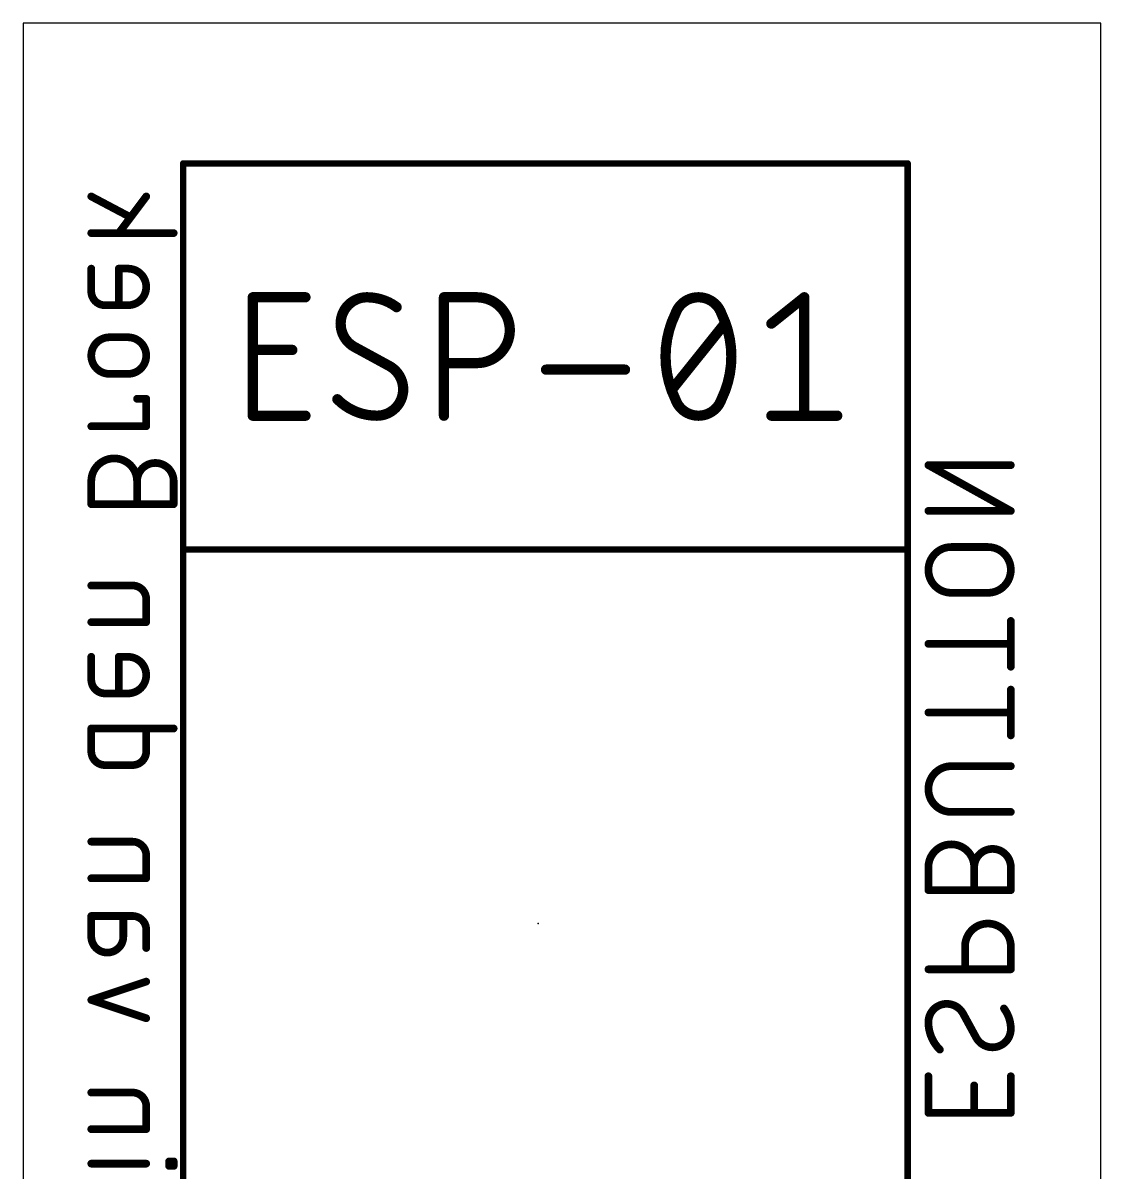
# Model space of a CAD drawing. Extents: x 0 to 21.3, y 33 to 80.
# Drawn here: x 0 to 21.26, y 57.31 to 80 of the extents above; entities that cross this region are included whole.
import ezdxf

# ---------------------------------------------------------------- set-up
doc = ezdxf.new("R2010")
doc.units = 0
for name, color, linetype in [('104', 253, 'CONTINUOUS'), ('20', 30, 'CONTINUOUS'), ('21', 253, 'CONTINUOUS'), ('23', 7, 'CONTINUOUS')]:
    doc.layers.add(name, color=color, linetype=linetype)

msp = doc.modelspace()

# ---------------------------------------------------------------- linework, layer by layer
at = {"layer": '104', "const_width": 0.1524}
for points in [[(1.3462, 76.5774), (2.1138, 76.171)], [(2.4299, 76.5774), (1.8881, 75.8549)], [(1.3462, 75.8549), (2.9718, 75.8549)], [(1.3462, 75.1537), (1.3462, 74.7022)], [(2.0687, 75.1537), (1.8881, 75.1537)], [(1.8881, 75.1537), (1.8881, 74.4312)], [(1.6171, 74.4312), (2.0687, 74.4312)], [(2.0687, 73.799), (1.7074, 73.799)], [(1.7074, 73.0765), (2.0687, 73.0765)], [(2.4299, 72.5848), (2.2493, 72.5848)], [(2.4299, 72.0429), (2.4299, 72.5848)], [(1.3462, 72.0429), (2.4299, 72.0429)], [(19.4818, 70.373), (17.8562, 71.2761)], [(17.8562, 71.2761), (19.4818, 71.2761)], [(1.3462, 70.9579), (1.3462, 70.5063)], [(2.2493, 70.5063), (2.2493, 70.9579)], [(2.9718, 70.5063), (2.9718, 70.9579)], [(1.3462, 70.5063), (2.9718, 70.5063)], [(17.8562, 70.373), (19.4818, 70.373)], [(19.0302, 69.6608), (18.3078, 69.6608)], [(2.159, 68.9012), (1.3462, 68.9012)], [(18.3078, 68.7577), (19.0302, 68.7577)], [(2.4299, 68.1787), (2.4299, 68.6303)], [(1.3462, 68.1787), (2.4299, 68.1787)], [(19.4818, 67.2988), (19.4818, 68.2019)], [(17.8562, 67.7504), (19.4818, 67.7504)], [(1.3462, 67.4944), (1.3462, 67.0429)], [(2.0687, 67.4944), (1.8881, 67.4944)], [(1.8881, 67.4944), (1.8881, 66.7719)], [(1.6171, 66.7719), (2.0687, 66.7719)], [(19.4818, 65.9441), (19.4818, 66.8472)], [(17.8562, 66.3957), (19.4818, 66.3957)], [(2.9718, 66.0803), (1.3462, 66.0803)], [(1.3462, 66.0803), (1.3462, 65.6287)], [(2.4299, 65.6287), (2.4299, 66.0803)], [(1.6171, 65.3578), (2.159, 65.3578)], [(18.3078, 65.3362), (19.4818, 65.3362)], [(19.4818, 64.4331), (18.3078, 64.4331)], [(2.159, 63.8471), (1.3462, 63.8471)], [(2.4299, 63.1247), (2.4299, 63.5762)], [(17.8562, 63.3426), (17.8562, 62.8911)], [(18.7593, 62.8911), (18.7593, 63.3426)], [(19.4818, 62.8911), (19.4818, 63.3426)], [(1.3462, 63.1247), (2.4299, 63.1247)], [(17.8562, 62.8911), (19.4818, 62.8911)], [(1.3462, 61.9745), (1.3462, 62.3809)], [(1.3462, 62.3809), (2.159, 62.3809)], [(1.9784, 62.3809), (1.9784, 61.9745)], [(2.4299, 62.11), (2.4299, 61.7487)], [(18.5787, 61.7795), (18.5787, 61.3279)], [(19.4818, 61.3279), (19.4818, 61.7795)], [(17.8562, 61.3279), (19.4818, 61.3279)], [(1.3462, 60.7244), (2.4299, 61.0856)], [(2.4299, 60.3631), (1.3462, 60.7244)], [(18.5335, 60.4662), (18.8045, 59.9695)], [(17.8562, 59.2187), (17.8562, 58.4962)], [(19.4818, 58.4962), (19.4818, 59.2187)], [(18.7593, 58.4962), (18.7593, 59.0381)], [(2.159, 58.8973), (1.3462, 58.8973)], [(2.4299, 58.1748), (2.4299, 58.6263)], [(17.8562, 58.4962), (19.4818, 58.4962)], [(1.3462, 58.1748), (2.4299, 58.1748)], [(1.3462, 57.4939), (2.4299, 57.4939)], [(2.9718, 57.5391), (2.8815, 57.5391)], [(2.8815, 57.5391), (2.8815, 57.4488)], [(2.8815, 57.4488), (2.9718, 57.4488)], [(2.9718, 57.4488), (2.9718, 57.5391)]]:
    msp.add_lwpolyline(points, dxfattribs=at)
at = {"layer": '104'}
for points, const_width in [([(1.364, 76.6111, 1), (1.3284, 76.5437)], 0.0762), ([(2.4604, 76.5545, 1), (2.3995, 76.6003)], 0.0762), ([(2.096, 76.1373, 1), (2.1317, 76.2047)], 0.0762), ([(1.3462, 75.893, 1), (1.3462, 75.8168)], 0.0762), ([(1.8576, 75.8778, 1), (1.9185, 75.8321)], 0.0762), ([(2.9718, 75.8168, 1), (2.9718, 75.893)], 0.0762), ([(1.3843, 75.1537, 1), (1.3081, 75.1537)], 0.0762), ([(1.8881, 75.1918, 1), (1.8881, 75.1156)], 0.0762), ([(1.9262, 75.1537, 1), (1.85, 75.1537)], 0.0762), ([(2.0687, 74.4312, 1), (2.0687, 75.1537)], 0.1524), ([(2.0687, 75.1918, 1), (2.0687, 75.1156)], 0.0762), ([(2.0687, 75.1156, 1), (2.0687, 75.1918)], 0.0762), ([(1.3462, 74.7022, 0.4142), (1.6171, 74.4312)], 0.1524), ([(1.3843, 74.7022, 1), (1.3081, 74.7022)], 0.0762), ([(1.3081, 74.7022, 1), (1.3843, 74.7022)], 0.0762), ([(1.6171, 74.4693, 1), (1.6171, 74.3931)], 0.0762), ([(1.6171, 74.3931, 1), (1.6171, 74.4693)], 0.0762), ([(1.85, 74.4312, 1), (1.9262, 74.4312)], 0.0762), ([(2.0687, 74.4693, 1), (2.0687, 74.3931)], 0.0762), ([(2.0687, 74.3931, 1), (2.0687, 74.4693)], 0.0762), ([(1.7074, 73.799, 1), (1.7074, 73.0765)], 0.1524), ([(1.7074, 73.8371, 1), (1.7074, 73.7609)], 0.0762), ([(1.7074, 73.7609, 1), (1.7074, 73.8371)], 0.0762), ([(2.0687, 73.0765, 1), (2.0687, 73.799)], 0.1524), ([(2.0687, 73.8371, 1), (2.0687, 73.7609)], 0.0762), ([(2.0687, 73.7609, 1), (2.0687, 73.8371)], 0.0762), ([(1.7074, 73.1146, 1), (1.7074, 73.0384)], 0.0762), ([(1.7074, 73.0384, 1), (1.7074, 73.1146)], 0.0762), ([(2.0687, 73.1146, 1), (2.0687, 73.0384)], 0.0762), ([(2.0687, 73.0384, 1), (2.0687, 73.1146)], 0.0762), ([(2.2493, 72.6229, 1), (2.2493, 72.5467)], 0.0762), ([(2.468, 72.5848, 1), (2.3918, 72.5848)], 0.0762), ([(2.4299, 72.5467, 1), (2.4299, 72.6229)], 0.0762), ([(1.3462, 72.081, 1), (1.3462, 72.0048)], 0.0762), ([(2.3918, 72.0429, 1), (2.468, 72.0429)], 0.0762), ([(2.4299, 72.0048, 1), (2.4299, 72.081)], 0.0762), ([(2.2493, 70.9579, 1), (1.3462, 70.9579)], 0.1524), ([(2.9718, 70.9579, 1), (2.2493, 70.9579)], 0.1524), ([(17.8747, 71.3094, 1), (17.8377, 71.2428)], 0.0762), ([(17.8562, 71.3142, 1), (17.8562, 71.238)], 0.0762), ([(19.4818, 71.238, 1), (19.4818, 71.3142)], 0.0762), ([(1.3843, 70.9579, 1), (1.3081, 70.9579)], 0.0762), ([(2.2874, 70.9579, 1), (2.2112, 70.9579)], 0.0762), ([(3.0099, 70.9579, 1), (2.9337, 70.9579)], 0.0762), ([(1.3081, 70.9579, 1), (1.3843, 70.9579)], 0.0762), ([(2.2112, 70.9579, 1), (2.2874, 70.9579)], 0.0762), ([(2.2112, 70.9579, 1), (2.2874, 70.9579)], 0.0762), ([(2.9337, 70.9579, 1), (3.0099, 70.9579)], 0.0762), ([(1.3462, 70.5444, 1), (1.3462, 70.4682)], 0.0762), ([(2.9718, 70.4682, 1), (2.9718, 70.5444)], 0.0762), ([(1.3081, 70.5063, 1), (1.3843, 70.5063)], 0.0762), ([(2.2112, 70.5063, 1), (2.2874, 70.5063)], 0.0762), ([(2.9337, 70.5063, 1), (3.0099, 70.5063)], 0.0762), ([(17.8562, 70.4111, 1), (17.8562, 70.3349)], 0.0762), ([(19.4633, 70.3397, 1), (19.5003, 70.4063)], 0.0762), ([(19.4818, 70.3349, 1), (19.4818, 70.4111)], 0.0762), ([(18.3078, 69.6608, 1), (18.3078, 68.7577)], 0.1524), ([(18.3078, 69.6989, 1), (18.3078, 69.6227)], 0.0762), ([(18.3078, 69.6227, 1), (18.3078, 69.6989)], 0.0762), ([(19.0302, 68.7577, 1), (19.0302, 69.6608)], 0.1524), ([(19.0302, 69.6989, 1), (19.0302, 69.6227)], 0.0762), ([(19.0302, 69.6227, 1), (19.0302, 69.6989)], 0.0762), ([(1.3462, 68.9393, 1), (1.3462, 68.8631)], 0.0762), ([(2.4299, 68.6303, 0.4142), (2.159, 68.9012)], 0.1524), ([(2.159, 68.9393, 1), (2.159, 68.8631)], 0.0762), ([(2.159, 68.8631, 1), (2.159, 68.9393)], 0.0762), ([(18.3078, 68.7958, 1), (18.3078, 68.7196)], 0.0762), ([(18.3078, 68.7196, 1), (18.3078, 68.7958)], 0.0762), ([(19.0302, 68.7958, 1), (19.0302, 68.7196)], 0.0762), ([(19.0302, 68.7196, 1), (19.0302, 68.7958)], 0.0762), ([(2.468, 68.6303, 1), (2.3918, 68.6303)], 0.0762), ([(2.3918, 68.6303, 1), (2.468, 68.6303)], 0.0762), ([(1.3462, 68.2168, 1), (1.3462, 68.1406)], 0.0762), ([(2.3918, 68.1787, 1), (2.468, 68.1787)], 0.0762), ([(2.4299, 68.1406, 1), (2.4299, 68.2168)], 0.0762), ([(19.5199, 68.2019, 1), (19.4437, 68.2019)], 0.0762), ([(17.8562, 67.7885, 1), (17.8562, 67.7123)], 0.0762), ([(19.4818, 67.7123, 1), (19.4818, 67.7885)], 0.0762), ([(1.3843, 67.4944, 1), (1.3081, 67.4944)], 0.0762), ([(1.8881, 67.5325, 1), (1.8881, 67.4563)], 0.0762), ([(1.9262, 67.4944, 1), (1.85, 67.4944)], 0.0762), ([(2.0687, 66.7719, 1), (2.0687, 67.4944)], 0.1524), ([(2.0687, 67.5325, 1), (2.0687, 67.4563)], 0.0762), ([(2.0687, 67.4563, 1), (2.0687, 67.5325)], 0.0762), ([(19.4437, 67.2988, 1), (19.5199, 67.2988)], 0.0762), ([(1.3462, 67.0429, 0.4142), (1.6171, 66.7719)], 0.1524), ([(1.3843, 67.0429, 1), (1.3081, 67.0429)], 0.0762), ([(1.3081, 67.0429, 1), (1.3843, 67.0429)], 0.0762), ([(1.6171, 66.81, 1), (1.6171, 66.7338)], 0.0762), ([(1.6171, 66.7338, 1), (1.6171, 66.81)], 0.0762), ([(1.85, 66.7719, 1), (1.9262, 66.7719)], 0.0762), ([(2.0687, 66.81, 1), (2.0687, 66.7338)], 0.0762), ([(2.0687, 66.7338, 1), (2.0687, 66.81)], 0.0762), ([(19.5199, 66.8472, 1), (19.4437, 66.8472)], 0.0762), ([(17.8562, 66.4338, 1), (17.8562, 66.3576)], 0.0762), ([(19.4818, 66.3576, 1), (19.4818, 66.4338)], 0.0762), ([(1.3462, 66.1184, 1), (1.3462, 66.0422)], 0.0762), ([(1.3843, 66.0803, 1), (1.3081, 66.0803)], 0.0762), ([(2.468, 66.0803, 1), (2.3918, 66.0803)], 0.0762), ([(2.9718, 66.0422, 1), (2.9718, 66.1184)], 0.0762), ([(19.4437, 65.9441, 1), (19.5199, 65.9441)], 0.0762), ([(1.3462, 65.6287, 0.4142), (1.6171, 65.3578)], 0.1524), ([(1.3843, 65.6287, 1), (1.3081, 65.6287)], 0.0762), ([(1.3081, 65.6287, 1), (1.3843, 65.6287)], 0.0762), ([(2.159, 65.3578, 0.4142), (2.4299, 65.6287)], 0.1524), ([(2.468, 65.6287, 1), (2.3918, 65.6287)], 0.0762), ([(2.3918, 65.6287, 1), (2.468, 65.6287)], 0.0762), ([(1.6171, 65.3959, 1), (1.6171, 65.3197)], 0.0762), ([(1.6171, 65.3197, 1), (1.6171, 65.3959)], 0.0762), ([(2.159, 65.3959, 1), (2.159, 65.3197)], 0.0762), ([(2.159, 65.3197, 1), (2.159, 65.3959)], 0.0762), ([(18.3078, 65.3362, 1), (18.3078, 64.4331)], 0.1524), ([(18.3078, 65.3743, 1), (18.3078, 65.2981)], 0.0762), ([(18.3078, 65.2981, 1), (18.3078, 65.3743)], 0.0762), ([(19.4818, 65.2981, 1), (19.4818, 65.3743)], 0.0762), ([(18.3078, 64.4712, 1), (18.3078, 64.395)], 0.0762), ([(18.3078, 64.395, 1), (18.3078, 64.4712)], 0.0762), ([(19.4818, 64.395, 1), (19.4818, 64.4712)], 0.0762), ([(1.3462, 63.8852, 1), (1.3462, 63.809)], 0.0762), ([(2.4299, 63.5762, 0.4142), (2.159, 63.8471)], 0.1524), ([(2.159, 63.8852, 1), (2.159, 63.809)], 0.0762), ([(2.159, 63.809, 1), (2.159, 63.8852)], 0.0762), ([(18.7593, 63.3426, 1), (17.8562, 63.3426)], 0.1524), ([(19.4818, 63.3426, 1), (18.7593, 63.3426)], 0.1524), ([(2.468, 63.5762, 1), (2.3918, 63.5762)], 0.0762), ([(2.3918, 63.5762, 1), (2.468, 63.5762)], 0.0762), ([(17.8943, 63.3426, 1), (17.8181, 63.3426)], 0.0762), ([(17.8181, 63.3426, 1), (17.8943, 63.3426)], 0.0762), ([(18.7974, 63.3426, 1), (18.7212, 63.3426)], 0.0762), ([(18.7212, 63.3426, 1), (18.7974, 63.3426)], 0.0762), ([(18.7212, 63.3426, 1), (18.7974, 63.3426)], 0.0762), ([(19.5199, 63.3426, 1), (19.4437, 63.3426)], 0.0762), ([(19.4437, 63.3426, 1), (19.5199, 63.3426)], 0.0762), ([(1.3462, 63.1628, 1), (1.3462, 63.0866)], 0.0762), ([(2.3918, 63.1247, 1), (2.468, 63.1247)], 0.0762), ([(2.4299, 63.0866, 1), (2.4299, 63.1628)], 0.0762), ([(17.8562, 62.9292, 1), (17.8562, 62.853)], 0.0762), ([(17.8181, 62.8911, 1), (17.8943, 62.8911)], 0.0762), ([(18.7212, 62.8911, 1), (18.7974, 62.8911)], 0.0762), ([(19.4437, 62.8911, 1), (19.5199, 62.8911)], 0.0762), ([(19.4818, 62.853, 1), (19.4818, 62.9292)], 0.0762), ([(1.3843, 62.3809, 1), (1.3081, 62.3809)], 0.0762), ([(1.3462, 62.419, 1), (1.3462, 62.3428)], 0.0762), ([(2.0165, 62.3809, 1), (1.9403, 62.3809)], 0.0762), ([(2.4299, 62.11, 0.4142), (2.159, 62.3809)], 0.1524), ([(2.159, 62.419, 1), (2.159, 62.3428)], 0.0762), ([(2.159, 62.3428, 1), (2.159, 62.419)], 0.0762), ([(2.468, 62.11, 1), (2.3918, 62.11)], 0.0762), ([(19.4818, 61.7795, 1), (18.5787, 61.7795)], 0.1524), ([(1.3462, 61.9745, 1), (1.9784, 61.9745)], 0.1524), ([(1.3843, 61.9745, 1), (1.3081, 61.9745)], 0.0762), ([(1.3081, 61.9745, 1), (1.3843, 61.9745)], 0.0762), ([(2.0165, 61.9745, 1), (1.9403, 61.9745)], 0.0762), ([(1.9403, 61.9745, 1), (2.0165, 61.9745)], 0.0762), ([(2.3918, 62.11, 1), (2.468, 62.11)], 0.0762), ([(2.3918, 61.7487, 1), (2.468, 61.7487)], 0.0762), ([(18.6168, 61.7795, 1), (18.5406, 61.7795)], 0.0762), ([(18.5406, 61.7795, 1), (18.6168, 61.7795)], 0.0762), ([(19.5199, 61.7795, 1), (19.4437, 61.7795)], 0.0762), ([(19.4437, 61.7795, 1), (19.5199, 61.7795)], 0.0762), ([(17.8562, 61.366, 1), (17.8562, 61.2898)], 0.0762), ([(18.5406, 61.3279, 1), (18.6168, 61.3279)], 0.0762), ([(19.4437, 61.3279, 1), (19.5199, 61.3279)], 0.0762), ([(19.4818, 61.2898, 1), (19.4818, 61.366)], 0.0762), ([(2.442, 61.0495, 1), (2.4179, 61.1218)], 0.0762), ([(1.3582, 60.7605, 1), (1.3342, 60.6882)], 0.0762), ([(1.3342, 60.7605, 1), (1.3582, 60.6882)], 0.0762), ([(18.2174, 60.6468, 0.4142), (17.8562, 60.2856)], 0.1524), ([(18.5335, 60.4662, 0.2656), (18.2174, 60.6468)], 0.1524), ([(18.2174, 60.6849, 1), (18.2174, 60.6087)], 0.0762), ([(18.2174, 60.6087, 1), (18.2174, 60.6849)], 0.0762), ([(19.4818, 60.1501, 0.1623), (19.3463, 60.5565)], 0.1524), ([(19.3768, 60.5794, 1), (19.3159, 60.5337)], 0.0762), ([(2.4179, 60.327, 1), (2.442, 60.3993)], 0.0762), ([(17.8562, 60.2856, 0.2), (18.082, 59.7437)], 0.1524), ([(17.8943, 60.2856, 1), (17.8181, 60.2856)], 0.0762), ([(18.567, 60.4845, 1), (18.5001, 60.448)], 0.0762), ([(18.5007, 60.4469, 1), (18.5664, 60.4855)], 0.0762), ([(17.8181, 60.2856, 1), (17.8943, 60.2856)], 0.0762), ([(19.1206, 59.7889, 0.4142), (19.4818, 60.1501)], 0.1524), ([(19.5199, 60.1501, 1), (19.4437, 60.1501)], 0.0762), ([(19.4437, 60.1501, 1), (19.5199, 60.1501)], 0.0762), ([(18.8373, 59.9888, 1), (18.7716, 59.9502)], 0.0762), ([(18.8045, 59.9695, 0.2656), (19.1206, 59.7889)], 0.1524), ([(18.771, 59.9512, 1), (18.8379, 59.9877)], 0.0762), ([(18.0551, 59.7167, 1), (18.1088, 59.7708)], 0.0762), ([(19.1206, 59.827, 1), (19.1206, 59.7508)], 0.0762), ([(19.1206, 59.7508, 1), (19.1206, 59.827)], 0.0762), ([(17.8943, 59.2187, 1), (17.8181, 59.2187)], 0.0762), ([(19.5199, 59.2187, 1), (19.4437, 59.2187)], 0.0762), ([(18.7974, 59.0381, 1), (18.7212, 59.0381)], 0.0762), ([(1.3462, 58.9354, 1), (1.3462, 58.8592)], 0.0762), ([(2.4299, 58.6263, 0.4142), (2.159, 58.8973)], 0.1524), ([(2.159, 58.9354, 1), (2.159, 58.8592)], 0.0762), ([(2.159, 58.8592, 1), (2.159, 58.9354)], 0.0762), ([(2.468, 58.6263, 1), (2.3918, 58.6263)], 0.0762), ([(2.3918, 58.6263, 1), (2.468, 58.6263)], 0.0762), ([(17.8562, 58.5343, 1), (17.8562, 58.4581)], 0.0762), ([(19.4818, 58.4581, 1), (19.4818, 58.5343)], 0.0762), ([(17.8181, 58.4962, 1), (17.8943, 58.4962)], 0.0762), ([(18.7212, 58.4962, 1), (18.7974, 58.4962)], 0.0762), ([(19.4437, 58.4962, 1), (19.5199, 58.4962)], 0.0762), ([(1.3462, 58.2129, 1), (1.3462, 58.1367)], 0.0762), ([(2.3918, 58.1748, 1), (2.468, 58.1748)], 0.0762), ([(2.4299, 58.1367, 1), (2.4299, 58.2129)], 0.0762), ([(1.3462, 57.532, 1), (1.3462, 57.4558)], 0.0762), ([(2.4299, 57.4558, 1), (2.4299, 57.532)], 0.0762), ([(2.8815, 57.5772, 1), (2.8815, 57.501)], 0.0762), ([(2.9196, 57.5391, 1), (2.8434, 57.5391)], 0.0762), ([(2.8815, 57.4869, 1), (2.8815, 57.4107)], 0.0762), ([(2.8434, 57.4488, 1), (2.9196, 57.4488)], 0.0762), ([(3.0099, 57.5391, 1), (2.9337, 57.5391)], 0.0762), ([(2.9337, 57.4488, 1), (3.0099, 57.4488)], 0.0762), ([(2.9718, 57.501, 1), (2.9718, 57.5772)], 0.0762), ([(2.9718, 57.4107, 1), (2.9718, 57.4869)], 0.0762)]:
    msp.add_lwpolyline(points, format="xyb", dxfattribs=dict(at, const_width=const_width))
at = {"layer": '20'}
for p, q in [((21.26, 80), (0, 80)), ((0, 80), (0, 33.02)), ((21.26, 33.02), (21.26, 80))]:
    msp.add_line(p, q, dxfattribs=at)
at = {"layer": '21'}
for points, const_width in [([(3.1918, 77.23, 1), (3.1282, 77.23)], 0.0635), ([(3.16, 77.2618, 1), (3.16, 77.1983)], 0.0635), ([(17.4793, 77.23, 1), (17.4158, 77.23)], 0.0635), ([(17.4475, 77.1983, 1), (17.4475, 77.2618)], 0.0635), ([(4.5824, 74.5884, 1), (4.4808, 74.5884)], 0.1016), ([(4.5316, 74.6392, 1), (4.5316, 74.5376)], 0.1016), ([(5.5702, 74.5376, 1), (5.5702, 74.6392)], 0.1016), ([(6.7837, 74.5884, 0.4142), (6.2644, 74.0691)], 0.2032), ([(7.3679, 74.3937, 0.1623), (6.7837, 74.5884)], 0.2032), ([(6.7837, 74.6392, 1), (6.7837, 74.5376)], 0.1016), ([(6.7837, 74.5376, 1), (6.7837, 74.6392)], 0.1016), ([(8.3529, 74.5884, 1), (8.2513, 74.5884)], 0.1016), ([(8.3021, 74.6392, 1), (8.3021, 74.5376)], 0.1016), ([(8.9512, 73.2902, 1), (8.9512, 74.5884)], 0.2032), ([(8.9512, 74.6392, 1), (8.9512, 74.5376)], 0.1016), ([(8.9512, 74.5376, 1), (8.9512, 74.6392)], 0.1016), ([(13.321, 74.5884, 0.3205), (12.8666, 74.2638)], 0.2032), ([(13.7754, 74.2638, 0.3205), (13.321, 74.5884)], 0.2032), ([(13.321, 74.6392, 1), (13.321, 74.5376)], 0.1016), ([(13.321, 74.5376, 1), (13.321, 74.6392)], 0.1016), ([(15.4597, 74.5884, 1), (15.3581, 74.5884)], 0.1016), ([(15.4406, 74.5487, 1), (15.3771, 74.6281)], 0.1016), ([(7.3374, 74.353, 1), (7.3983, 74.4343)], 0.1016), ([(12.8666, 74.2638, 0.1139), (12.6719, 73.42)], 0.2032), ([(12.8186, 74.2803, 1), (12.9147, 74.2474)], 0.1016), ([(12.9123, 74.2416, 1), (12.8209, 74.2861)], 0.1016), ([(13.9701, 73.42, 0.1139), (13.7754, 74.2638)], 0.2032), ([(13.821, 74.2861, 1), (13.7297, 74.2416)], 0.1016), ([(13.7273, 74.2474, 1), (13.8234, 74.2803)], 0.1016), ([(6.2644, 74.0691, 0.2656), (6.524, 73.6147)], 0.2032), ([(6.3152, 74.0691, 1), (6.2136, 74.0691)], 0.1016), ([(6.2136, 74.0691, 1), (6.3152, 74.0691)], 0.1016), ([(13.8799, 74.0374, 1), (13.8006, 74.1008)], 0.1016), ([(14.728, 74.1088, 1), (14.7915, 74.0294)], 0.1016), ([(4.5316, 73.6006, 1), (4.5316, 73.499)], 0.1016), ([(5.3105, 73.499, 1), (5.3105, 73.6006)], 0.1016), ([(6.5483, 73.6593, 1), (6.4997, 73.5701)], 0.1016), ([(6.4982, 73.571, 1), (6.5498, 73.6585)], 0.1016), ([(12.6719, 73.42, 0.1139), (12.8666, 72.5762)], 0.2032), ([(12.7227, 73.42, 1), (12.6211, 73.42)], 0.1016), ([(13.7754, 72.5762, 0.1139), (13.9701, 73.42)], 0.2032), ([(14.0209, 73.42, 1), (13.9193, 73.42)], 0.1016), ([(7.4977, 72.7709, 0.2656), (7.238, 73.2253)], 0.2032), ([(7.2638, 73.269, 1), (7.2123, 73.1815)], 0.1016), ([(7.2137, 73.1807, 1), (7.2624, 73.2699)], 0.1016), ([(8.3021, 73.341, 1), (8.3021, 73.2394)], 0.1016), ([(8.9512, 73.341, 1), (8.9512, 73.2394)], 0.1016), ([(8.9512, 73.2394, 1), (8.9512, 73.341)], 0.1016), ([(12.6211, 73.42, 1), (12.7227, 73.42)], 0.1016), ([(13.9193, 73.42, 1), (14.0209, 73.42)], 0.1016), ([(10.315, 73.2112, 1), (10.315, 73.1096)], 0.1016), ([(11.8729, 73.1096, 1), (11.8729, 73.2112)], 0.1016), ([(6.9784, 72.2516, 0.4142), (7.4977, 72.7709)], 0.2032), ([(7.5485, 72.7709, 1), (7.4469, 72.7709)], 0.1016), ([(12.762, 72.8026, 1), (12.8414, 72.7392)], 0.1016), ([(6.1995, 72.5762, 0.2), (6.9784, 72.2516)], 0.2032), ([(6.2355, 72.6119, 1), (6.1634, 72.5404)], 0.1016), ([(7.4469, 72.7709, 1), (7.5485, 72.7709)], 0.1016), ([(12.8666, 72.5762, 0.3205), (13.321, 72.2516)], 0.2032), ([(12.9147, 72.5926, 1), (12.8186, 72.5597)], 0.1016), ([(12.8209, 72.5539, 1), (12.9123, 72.5984)], 0.1016), ([(13.321, 72.2516, 0.3205), (13.7754, 72.5762)], 0.2032), ([(13.7297, 72.5984, 1), (13.821, 72.5539)], 0.1016), ([(13.8234, 72.5597, 1), (13.7273, 72.5926)], 0.1016), ([(4.5316, 72.3024, 1), (4.5316, 72.2008)], 0.1016), ([(4.4808, 72.2516, 1), (4.5824, 72.2516)], 0.1016), ([(5.5702, 72.2008, 1), (5.5702, 72.3024)], 0.1016), ([(6.9784, 72.3024, 1), (6.9784, 72.2008)], 0.1016), ([(6.9784, 72.2008, 1), (6.9784, 72.3024)], 0.1016), ([(8.2513, 72.2516, 1), (8.3529, 72.2516)], 0.1016), ([(13.321, 72.3024, 1), (13.321, 72.2008)], 0.1016), ([(13.321, 72.2008, 1), (13.321, 72.3024)], 0.1016), ([(14.7598, 72.3024, 1), (14.7598, 72.2008)], 0.1016), ([(15.3581, 72.2516, 1), (15.4597, 72.2516)], 0.1016), ([(16.058, 72.2008, 1), (16.058, 72.3024)], 0.1016), ([(3.1918, 69.61, 1), (3.1282, 69.61)], 0.0635), ([(3.16, 69.6418, 1), (3.16, 69.5782)], 0.0635), ([(17.4793, 69.61, 1), (17.4158, 69.61)], 0.0635), ([(17.4475, 69.5782, 1), (17.4475, 69.6418)], 0.0635), ([(3.1282, 69.61, 1), (3.1918, 69.61)], 0.0635), ([(17.4158, 69.61, 1), (17.4793, 69.61)], 0.0635)]:
    msp.add_lwpolyline(points, format="xyb", dxfattribs=dict(at, const_width=const_width))
for points, const_width in [([(3.16, 77.23), (3.16, 69.61)], 0.127), ([(17.4475, 77.23), (3.16, 77.23)], 0.127), ([(17.4475, 69.61), (17.4475, 77.23)], 0.127), ([(4.5316, 72.2516), (4.5316, 74.5884)], 0.2032), ([(4.5316, 74.5884), (5.5702, 74.5884)], 0.2032), ([(8.3021, 72.2516), (8.3021, 74.5884)], 0.2032), ([(8.3021, 74.5884), (8.9512, 74.5884)], 0.2032), ([(14.7598, 74.0691), (15.4089, 74.5884)], 0.2032), ([(15.4089, 74.5884), (15.4089, 72.2516)], 0.2032), ([(12.8017, 72.7709), (13.8403, 74.0691)], 0.2032), ([(4.5316, 73.5498), (5.3105, 73.5498)], 0.2032), ([(7.238, 73.2253), (6.524, 73.6147)], 0.2032), ([(8.9512, 73.2902), (8.3021, 73.2902)], 0.2032), ([(10.315, 73.1604), (11.8729, 73.1604)], 0.2032), ([(5.5702, 72.2516), (4.5316, 72.2516)], 0.2032), ([(14.7598, 72.2516), (16.058, 72.2516)], 0.2032), ([(3.16, 69.61), (3.16, 52.465)], 0.127), ([(3.16, 69.61), (17.4475, 69.61)], 0.127), ([(17.4475, 52.465), (17.4475, 69.61)], 0.127)]:
    msp.add_lwpolyline(points, dxfattribs=dict(at, const_width=const_width))
at = {"layer": '23'}
msp.add_point((10.16, 62.23), dxfattribs=at)

doc.saveas('drawing.dxf')
